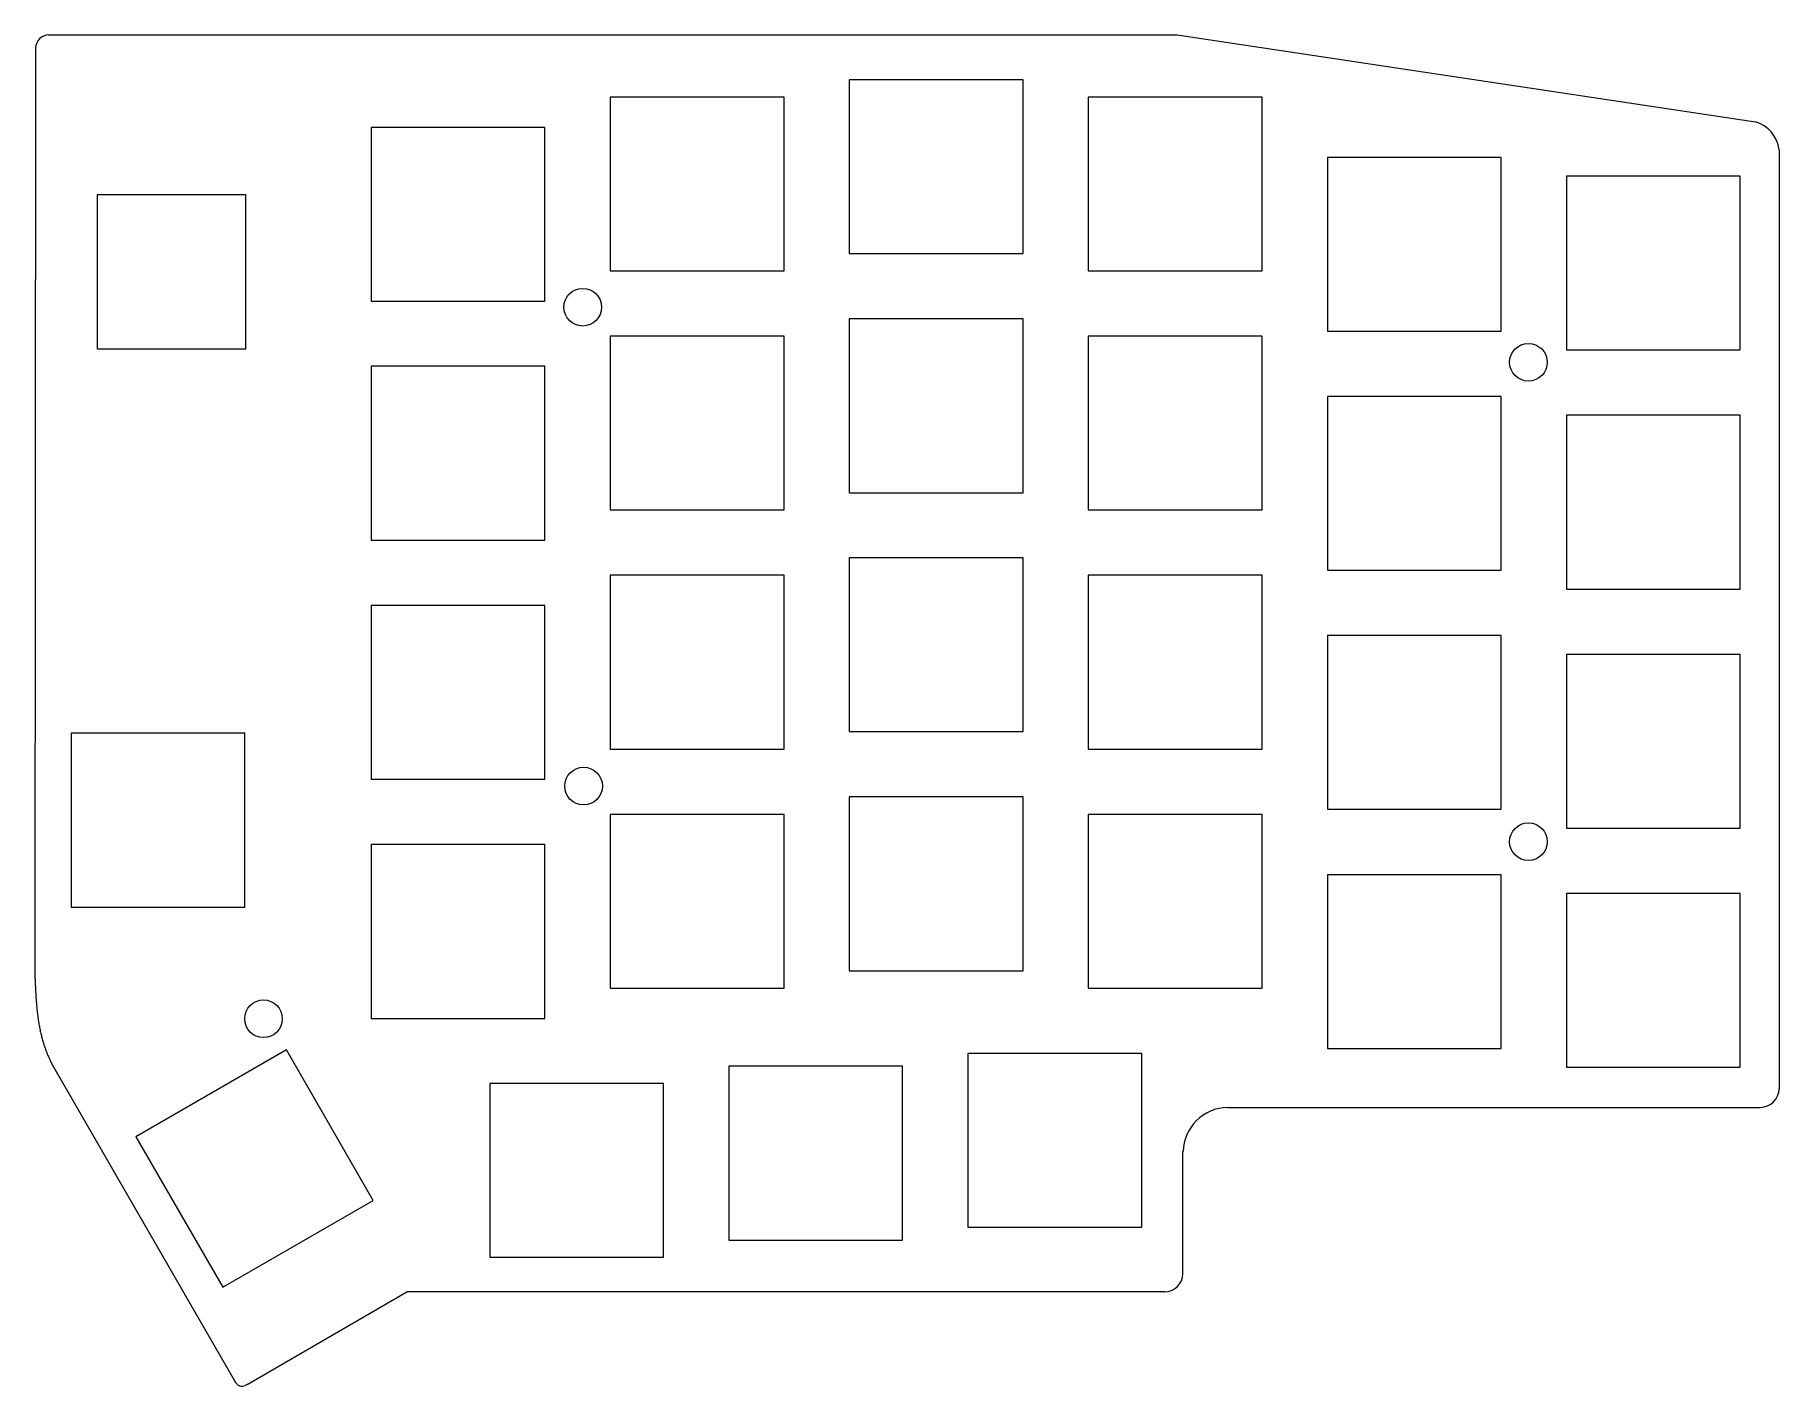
# Model space of a CAD drawing. Extents: x 81 to 220, y -143 to -36.
import ezdxf

# ---------------------------------------------------------------- set-up
doc = ezdxf.new("R2010")
doc.units = 0
doc.layers.get('0').update_dxf_attribs({"linetype": 'CONTINUOUS', "lineweight": 15, "true_color": 0xffffff})

msp = doc.modelspace()

# ---------------------------------------------------------------- linework, layer by layer
for p, q in [((81.76, -35.72), (171.7, -35.71)), ((171.7, -35.71), (217.79, -42.65)), ((80.73, -36.75), (80.67, -110.61)), ((159.43, -39.29), (145.57, -39.29)), ((145.57, -39.29), (145.57, -53.13)), ((159.43, -53.13), (159.43, -39.29)), ((140.38, -40.67), (126.52, -40.67)), ((126.52, -40.67), (126.52, -54.52)), ((140.38, -54.52), (140.38, -40.67)), ((178.47, -40.67), (164.62, -40.67)), ((164.62, -40.67), (164.62, -54.52)), ((178.47, -54.52), (178.47, -40.67)), ((121.32, -43.08), (107.47, -43.08)), ((107.47, -43.08), (107.47, -56.92)), ((121.32, -56.92), (121.32, -43.08)), ((197.52, -45.47), (183.68, -45.47)), ((183.68, -45.47), (183.68, -59.32)), ((197.52, -59.32), (197.52, -45.47)), ((219.68, -44.86), (219.68, -119.69)), ((216.57, -46.98), (202.73, -46.98)), ((202.73, -46.98), (202.73, -60.82)), ((216.57, -60.82), (216.57, -46.98)), ((97.49, -48.47), (85.64, -48.47)), ((85.64, -48.47), (85.64, -60.72)), ((97.49, -60.72), (97.49, -48.47)), ((145.57, -53.13), (159.43, -53.13)), ((126.52, -54.52), (140.38, -54.52)), ((164.62, -54.52), (178.47, -54.52)), ((107.47, -56.92), (121.32, -56.92)), ((159.43, -58.34), (145.57, -58.34)), ((145.57, -58.34), (145.57, -72.19)), ((159.43, -72.19), (159.43, -58.34)), ((140.38, -59.72), (126.52, -59.72)), ((126.52, -59.72), (126.52, -73.57)), ((140.38, -73.57), (140.38, -59.72)), ((178.47, -59.72), (164.62, -59.72)), ((164.62, -59.72), (164.62, -73.57)), ((178.47, -73.57), (178.47, -59.72)), ((183.68, -59.32), (197.52, -59.32)), ((85.64, -60.72), (97.49, -60.72)), ((202.73, -60.82), (216.57, -60.82)), ((121.32, -62.12), (107.47, -62.12)), ((107.47, -62.12), (107.47, -75.97)), ((121.32, -75.97), (121.32, -62.12)), ((197.52, -64.52), (183.68, -64.52)), ((183.68, -64.52), (183.68, -78.37)), ((197.52, -78.37), (197.52, -64.52)), ((216.57, -66.02), (202.73, -66.02)), ((202.73, -66.02), (202.73, -79.87)), ((216.57, -79.87), (216.57, -66.02)), ((145.57, -72.19), (159.43, -72.19)), ((126.52, -73.57), (140.38, -73.57)), ((164.62, -73.57), (178.47, -73.57)), ((107.47, -75.97), (121.32, -75.97)), ((159.43, -77.39), (145.57, -77.39)), ((145.57, -77.39), (145.57, -91.23)), ((159.43, -91.23), (159.43, -77.39)), ((140.38, -78.77), (126.52, -78.77)), ((126.52, -78.77), (126.52, -92.62)), ((140.38, -92.62), (140.38, -78.77)), ((178.47, -78.77), (164.62, -78.77)), ((164.62, -78.77), (164.62, -92.62)), ((178.47, -92.62), (178.47, -78.77)), ((183.68, -78.37), (197.52, -78.37)), ((202.73, -79.87), (216.57, -79.87)), ((121.32, -81.17), (107.47, -81.17)), ((107.47, -81.17), (107.47, -95.02)), ((121.32, -95.02), (121.32, -81.17)), ((197.52, -83.58), (183.68, -83.58)), ((183.68, -83.58), (183.68, -97.42)), ((197.52, -97.42), (197.52, -83.58)), ((216.57, -85.08), (202.73, -85.08)), ((202.73, -85.08), (202.73, -98.92)), ((216.57, -98.92), (216.57, -85.08)), ((97.4, -91.36), (83.55, -91.36)), ((83.55, -91.36), (83.55, -105.21)), ((97.4, -105.21), (97.4, -91.36)), ((145.57, -91.23), (159.43, -91.23)), ((126.52, -92.62), (140.38, -92.62)), ((164.62, -92.62), (178.47, -92.62)), ((107.47, -95.02), (121.32, -95.02)), ((159.43, -96.44), (145.57, -96.44)), ((145.57, -96.44), (145.57, -110.28)), ((159.43, -110.28), (159.43, -96.44)), ((140.38, -97.83), (126.52, -97.83)), ((126.52, -97.83), (126.52, -111.67)), ((140.38, -111.67), (140.38, -97.83)), ((178.47, -97.83), (164.62, -97.83)), ((164.62, -97.83), (164.62, -111.67)), ((178.47, -111.67), (178.47, -97.83)), ((183.68, -97.42), (197.52, -97.42)), ((202.73, -98.92), (216.57, -98.92)), ((121.32, -100.23), (107.47, -100.23)), ((107.47, -100.23), (107.47, -114.08)), ((121.32, -114.08), (121.32, -100.23)), ((197.52, -102.63), (183.68, -102.63)), ((183.68, -102.63), (183.68, -116.48)), ((197.52, -116.48), (197.52, -102.63)), ((216.57, -104.13), (202.73, -104.13)), ((202.73, -104.13), (202.73, -117.98)), ((216.57, -117.98), (216.57, -104.13)), ((83.55, -105.21), (97.4, -105.21)), ((145.57, -110.28), (159.43, -110.28)), ((126.52, -111.67), (140.38, -111.67)), ((164.62, -111.67), (178.47, -111.67)), ((107.47, -114.08), (121.32, -114.08)), ((100.71, -116.59), (88.71, -123.51)), ((107.63, -128.58), (100.71, -116.59)), ((183.68, -116.48), (197.52, -116.48)), ((96.65, -143.07), (82, -117.66)), ((149.82, -117.9), (135.97, -117.9)), ((135.97, -117.9), (135.97, -131.75)), ((149.82, -131.75), (149.82, -117.9)), ((168.88, -116.87), (155.02, -116.87)), ((155.02, -116.87), (155.02, -130.72)), ((168.88, -130.72), (168.88, -116.87)), ((202.73, -117.98), (216.57, -117.98)), ((130.77, -119.28), (116.92, -119.28)), ((116.92, -119.28), (116.92, -133.12)), ((130.77, -133.12), (130.77, -119.28)), ((175.71, -121.17), (218.18, -121.17)), ((88.71, -123.51), (95.64, -135.51)), ((172.17, -134.42), (172.17, -124.69)), ((95.64, -135.51), (107.63, -128.58)), ((135.97, -131.75), (149.82, -131.75)), ((155.02, -130.72), (168.88, -130.72)), ((116.92, -133.12), (130.77, -133.12)), ((97.58, -143.25), (110.31, -135.88)), ((170.69, -135.88), (110.31, -135.88)), ((97.58, -143.25), (97.42, -143.33))]:
    msp.add_line(p, q)
for centre in [(124.33, -57.41), (199.7, -61.8), (124.4, -95.57), (199.7, -100), (98.89, -114.11)]:
    msp.add_circle(centre, 1.5)
for centre, radius, start, end in [((81.78, -36.77), 1.05, 90.8614, 179.1412), ((217.05, -45.19), 2.65, 7.1394, 73.8664), ((218.18, -119.67), 1.5, 270.0791, 359.3681), ((175.82, -124.82), 3.65, 91.6159, 178.0283), ((170.67, -134.38), 1.5, 270.7411, 358.3788), ((97.28, -142.67), 0.75, 211.9238, 246.5984), ((97.16, -142.68), 0.7, 255.6978, 291.7711)]:
    msp.add_arc(centre, radius, start, end)
msp.add_open_spline([(80.67, -110.61), (80.71, -111.83), (80.77, -112.65), (80.8, -114.13), (81.05, -115.4), (81.33, -116.43), (82, -117.66), (82, -117.66)], degree=7)

doc.saveas('drawing.dxf')
